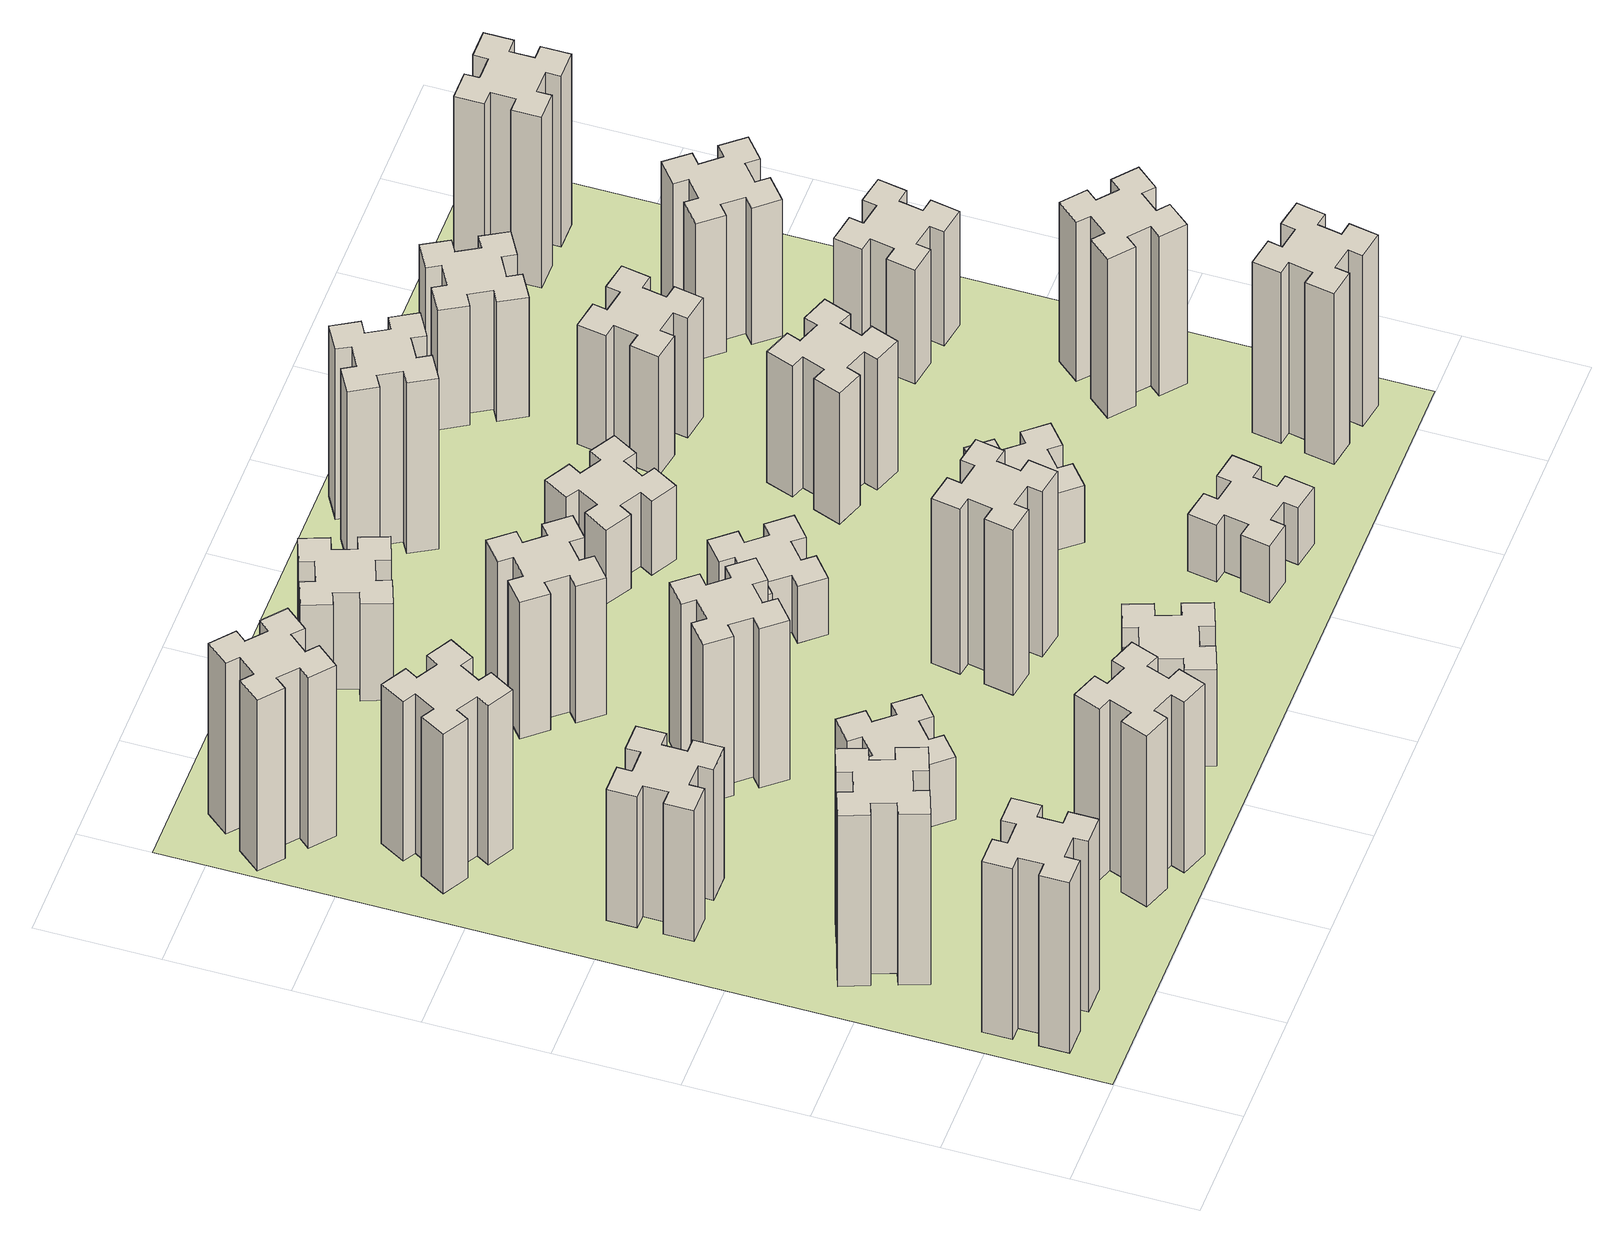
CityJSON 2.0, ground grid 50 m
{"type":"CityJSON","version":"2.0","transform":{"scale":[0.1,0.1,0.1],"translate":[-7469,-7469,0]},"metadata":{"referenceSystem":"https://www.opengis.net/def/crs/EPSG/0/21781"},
"CityObjects":{
"building1":{"type":"Building","attributes":{"class":"1000","function":"1000","usage":"1000","yearOfConstruction":2016,"roofType":"1000","measuredHeight":90,"storeysAboveGround":30,"storeysBelowGround":0},"geometry":[{"type":"Solid","lod":"1","boundaries":[[[[0,1,2,3,4,5,6,7,8,9,10,11,12,13,14,15,16,17,18,19]],[[17,16,20,21]],[[16,15,22,20]],[[15,14,23,22]],[[14,13,24,23]],[[13,12,25,24]],[[12,11,26,25]],[[11,10,27,26]],[[10,9,28,27]],[[9,8,29,28]],[[8,7,30,29]],[[7,6,31,30]],[[6,5,32,31]],[[5,4,33,32]],[[4,3,34,33]],[[3,2,35,34]],[[2,1,36,35]],[[1,0,37,36]],[[0,19,38,37]],[[19,18,39,38]],[[18,17,21,39]],[[24,25,26,27,28,29,30,31,32,33,34,35,36,37,38,39,21,20,22,23]]]]}]},
"building2":{"type":"Building","attributes":{"class":"1000","function":"1000","usage":"1000","yearOfConstruction":2016,"roofType":"1000","measuredHeight":90,"storeysAboveGround":30,"storeysBelowGround":0},"geometry":[{"type":"Solid","lod":"1","boundaries":[[[[40,41,42,43,44,45,46,47,48,49,50,51,52,53,54,55,56,57,58,59]],[[57,56,60,61]],[[56,55,62,60]],[[55,54,63,62]],[[54,53,64,63]],[[53,52,65,64]],[[52,51,66,65]],[[51,50,67,66]],[[50,49,68,67]],[[49,48,69,68]],[[48,47,70,69]],[[47,46,71,70]],[[46,45,72,71]],[[45,44,73,72]],[[44,43,74,73]],[[43,42,75,74]],[[42,41,76,75]],[[41,40,77,76]],[[40,59,78,77]],[[59,58,79,78]],[[58,57,61,79]],[[64,65,66,67,68,69,70,71,72,73,74,75,76,77,78,79,61,60,62,63]]]]}]},
"building3":{"type":"Building","attributes":{"class":"1000","function":"1000","usage":"1000","yearOfConstruction":2016,"roofType":"1000","measuredHeight":69,"storeysAboveGround":30,"storeysBelowGround":0},"geometry":[{"type":"Solid","lod":"1","boundaries":[[[[80,81,82,83,84,85,86,87,88,89,90,91,92,93,94,95,96,97,98,99]],[[97,96,100,101]],[[96,95,102,100]],[[95,94,103,102]],[[94,93,104,103]],[[93,92,105,104]],[[92,91,106,105]],[[91,90,107,106]],[[90,89,108,107]],[[89,88,109,108]],[[88,87,110,109]],[[87,86,111,110]],[[86,85,112,111]],[[85,84,113,112]],[[84,83,114,113]],[[83,82,115,114]],[[82,81,116,115]],[[81,80,117,116]],[[80,99,118,117]],[[99,98,119,118]],[[98,97,101,119]],[[104,105,106,107,108,109,110,111,112,113,114,115,116,117,118,119,101,100,102,103]]]]}]},
"building4":{"type":"Building","attributes":{"class":"1000","function":"1000","usage":"1000","yearOfConstruction":2016,"roofType":"1000","measuredHeight":84,"storeysAboveGround":30,"storeysBelowGround":0},"geometry":[{"type":"Solid","lod":"1","boundaries":[[[[120,121,122,123,124,125,126,127,128,129,130,131,132,133,134,135,136,137,138,139]],[[137,136,140,141]],[[136,135,142,140]],[[135,134,143,142]],[[134,133,144,143]],[[133,132,145,144]],[[132,131,146,145]],[[131,130,147,146]],[[130,129,148,147]],[[129,128,149,148]],[[128,127,150,149]],[[127,126,151,150]],[[126,125,152,151]],[[125,124,153,152]],[[124,123,154,153]],[[123,122,155,154]],[[122,121,156,155]],[[121,120,157,156]],[[120,139,158,157]],[[139,138,159,158]],[[138,137,141,159]],[[144,145,146,147,148,149,150,151,152,153,154,155,156,157,158,159,141,140,142,143]]]]}]},
"building5":{"type":"Building","attributes":{"class":"1000","function":"1000","usage":"1000","yearOfConstruction":2016,"roofType":"1000","measuredHeight":90,"storeysAboveGround":30,"storeysBelowGround":0},"geometry":[{"type":"Solid","lod":"1","boundaries":[[[[160,161,162,163,164,165,166,167,168,169,170,171,172,173,174,175,176,177,178,179]],[[177,176,180,181]],[[176,175,182,180]],[[175,174,183,182]],[[174,173,184,183]],[[173,172,185,184]],[[172,171,186,185]],[[171,170,187,186]],[[170,169,188,187]],[[169,168,189,188]],[[168,167,190,189]],[[167,166,191,190]],[[166,165,192,191]],[[165,164,193,192]],[[164,163,194,193]],[[163,162,195,194]],[[162,161,196,195]],[[161,160,197,196]],[[160,179,198,197]],[[179,178,199,198]],[[178,177,181,199]],[[184,185,186,187,188,189,190,191,192,193,194,195,196,197,198,199,181,180,182,183]]]]}]},
"building6":{"type":"Building","attributes":{"class":"1000","function":"1000","usage":"1000","yearOfConstruction":2016,"roofType":"1000","measuredHeight":90,"storeysAboveGround":30,"storeysBelowGround":0},"geometry":[{"type":"Solid","lod":"1","boundaries":[[[[200,201,202,203,204,205,206,207,208,209,210,211,212,213,214,215,216,217,218,219]],[[217,216,220,221]],[[216,215,222,220]],[[215,214,223,222]],[[214,213,224,223]],[[213,212,225,224]],[[212,211,226,225]],[[211,210,227,226]],[[210,209,228,227]],[[209,208,229,228]],[[208,207,230,229]],[[207,206,231,230]],[[206,205,232,231]],[[205,204,233,232]],[[204,203,234,233]],[[203,202,235,234]],[[202,201,236,235]],[[201,200,237,236]],[[200,219,238,237]],[[219,218,239,238]],[[218,217,221,239]],[[224,225,226,227,228,229,230,231,232,233,234,235,236,237,238,239,221,220,222,223]]]]}]},
"building7":{"type":"Building","attributes":{"class":"1000","function":"1000","usage":"1000","yearOfConstruction":2016,"roofType":"1000","measuredHeight":33,"storeysAboveGround":30,"storeysBelowGround":0},"geometry":[{"type":"Solid","lod":"1","boundaries":[[[[240,241,242,243,244,245,246,247,248,249,250,251,252,253,254,255,256,257,258,259]],[[257,256,260,261]],[[256,255,262,260]],[[255,254,263,262]],[[254,253,264,263]],[[253,252,265,264]],[[252,251,266,265]],[[251,250,267,266]],[[250,249,268,267]],[[249,248,269,268]],[[248,247,270,269]],[[247,246,271,270]],[[246,245,272,271]],[[245,244,273,272]],[[244,243,274,273]],[[243,242,275,274]],[[242,241,276,275]],[[241,240,277,276]],[[240,259,278,277]],[[259,258,279,278]],[[258,257,261,279]],[[264,265,266,267,268,269,270,271,272,273,274,275,276,277,278,279,261,260,262,263]]]]}]},
"building8":{"type":"Building","attributes":{"class":"1000","function":"1000","usage":"1000","yearOfConstruction":2016,"roofType":"1000","measuredHeight":84,"storeysAboveGround":30,"storeysBelowGround":0},"geometry":[{"type":"Solid","lod":"1","boundaries":[[[[280,281,282,283,284,285,286,287,288,289,290,291,292,293,294,295,296,297,298,299]],[[297,296,300,301]],[[296,295,302,300]],[[295,294,303,302]],[[294,293,304,303]],[[293,292,305,304]],[[292,291,306,305]],[[291,290,307,306]],[[290,289,308,307]],[[289,288,309,308]],[[288,287,310,309]],[[287,286,311,310]],[[286,285,312,311]],[[285,284,313,312]],[[284,283,314,313]],[[283,282,315,314]],[[282,281,316,315]],[[281,280,317,316]],[[280,299,318,317]],[[299,298,319,318]],[[298,297,301,319]],[[304,305,306,307,308,309,310,311,312,313,314,315,316,317,318,319,301,300,302,303]]]]}]},
"building9":{"type":"Building","attributes":{"class":"1000","function":"1000","usage":"1000","yearOfConstruction":2016,"roofType":"1000","measuredHeight":51,"storeysAboveGround":30,"storeysBelowGround":0},"geometry":[{"type":"Solid","lod":"1","boundaries":[[[[320,321,322,323,324,325,326,327,328,329,330,331,332,333,334,335,336,337,338,339]],[[337,336,340,341]],[[336,335,342,340]],[[335,334,343,342]],[[334,333,344,343]],[[333,332,345,344]],[[332,331,346,345]],[[331,330,347,346]],[[330,329,348,347]],[[329,328,349,348]],[[328,327,350,349]],[[327,326,351,350]],[[326,325,352,351]],[[325,324,353,352]],[[324,323,354,353]],[[323,322,355,354]],[[322,321,356,355]],[[321,320,357,356]],[[320,339,358,357]],[[339,338,359,358]],[[338,337,341,359]],[[344,345,346,347,348,349,350,351,352,353,354,355,356,357,358,359,341,340,342,343]]]]}]},
"building10":{"type":"Building","attributes":{"class":"1000","function":"1000","usage":"1000","yearOfConstruction":2016,"roofType":"1000","measuredHeight":72,"storeysAboveGround":30,"storeysBelowGround":0},"geometry":[{"type":"Solid","lod":"1","boundaries":[[[[360,361,362,363,364,365,366,367,368,369,370,371,372,373,374,375,376,377,378,379]],[[377,376,380,381]],[[376,375,382,380]],[[375,374,383,382]],[[374,373,384,383]],[[373,372,385,384]],[[372,371,386,385]],[[371,370,387,386]],[[370,369,388,387]],[[369,368,389,388]],[[368,367,390,389]],[[367,366,391,390]],[[366,365,392,391]],[[365,364,393,392]],[[364,363,394,393]],[[363,362,395,394]],[[362,361,396,395]],[[361,360,397,396]],[[360,379,398,397]],[[379,378,399,398]],[[378,377,381,399]],[[384,385,386,387,388,389,390,391,392,393,394,395,396,397,398,399,381,380,382,383]]]]}]},
"building11":{"type":"Building","attributes":{"class":"1000","function":"1000","usage":"1000","yearOfConstruction":2016,"roofType":"1000","measuredHeight":51,"storeysAboveGround":30,"storeysBelowGround":0},"geometry":[{"type":"Solid","lod":"1","boundaries":[[[[400,401,402,403,404,405,406,407,408,409,410,411,412,413,414,415,416,417,418,419]],[[417,416,420,421]],[[416,415,422,420]],[[415,414,423,422]],[[414,413,424,423]],[[413,412,425,424]],[[412,411,426,425]],[[411,410,427,426]],[[410,409,428,427]],[[409,408,429,428]],[[408,407,430,429]],[[407,406,431,430]],[[406,405,432,431]],[[405,404,433,432]],[[404,403,434,433]],[[403,402,435,434]],[[402,401,436,435]],[[401,400,437,436]],[[400,419,438,437]],[[419,418,439,438]],[[418,417,421,439]],[[424,425,426,427,428,429,430,431,432,433,434,435,436,437,438,439,421,420,422,423]]]]}]},
"building12":{"type":"Building","attributes":{"class":"1000","function":"1000","usage":"1000","yearOfConstruction":2016,"roofType":"1000","measuredHeight":87,"storeysAboveGround":30,"storeysBelowGround":0},"geometry":[{"type":"Solid","lod":"1","boundaries":[[[[440,441,442,443,444,445,446,447,448,449,450,451,452,453,454,455,456,457,458,459]],[[457,456,460,461]],[[456,455,462,460]],[[455,454,463,462]],[[454,453,464,463]],[[453,452,465,464]],[[452,451,466,465]],[[451,450,467,466]],[[450,449,468,467]],[[449,448,469,468]],[[448,447,470,469]],[[447,446,471,470]],[[446,445,472,471]],[[445,444,473,472]],[[444,443,474,473]],[[443,442,475,474]],[[442,441,476,475]],[[441,440,477,476]],[[440,459,478,477]],[[459,458,479,478]],[[458,457,461,479]],[[464,465,466,467,468,469,470,471,472,473,474,475,476,477,478,479,461,460,462,463]]]]}]},
"building13":{"type":"Building","attributes":{"class":"1000","function":"1000","usage":"1000","yearOfConstruction":2016,"roofType":"1000","measuredHeight":30,"storeysAboveGround":30,"storeysBelowGround":0},"geometry":[{"type":"Solid","lod":"1","boundaries":[[[[480,481,482,483,484,485,486,487,488,489,490,491,492,493,494,495,496,497,498,499]],[[497,496,500,501]],[[496,495,502,500]],[[495,494,503,502]],[[494,493,504,503]],[[493,492,505,504]],[[492,491,506,505]],[[491,490,507,506]],[[490,489,508,507]],[[489,488,509,508]],[[488,487,510,509]],[[487,486,511,510]],[[486,485,512,511]],[[485,484,513,512]],[[484,483,514,513]],[[483,482,515,514]],[[482,481,516,515]],[[481,480,517,516]],[[480,499,518,517]],[[499,498,519,518]],[[498,497,501,519]],[[504,505,506,507,508,509,510,511,512,513,514,515,516,517,518,519,501,500,502,503]]]]}]},
"building14":{"type":"Building","attributes":{"class":"1000","function":"1000","usage":"1000","yearOfConstruction":2016,"roofType":"1000","measuredHeight":39,"storeysAboveGround":30,"storeysBelowGround":0},"geometry":[{"type":"Solid","lod":"1","boundaries":[[[[520,521,522,523,524,525,526,527,528,529,530,531,532,533,534,535,536,537,538,539]],[[537,536,540,541]],[[536,535,542,540]],[[535,534,543,542]],[[534,533,544,543]],[[533,532,545,544]],[[532,531,546,545]],[[531,530,547,546]],[[530,529,548,547]],[[529,528,549,548]],[[528,527,550,549]],[[527,526,551,550]],[[526,525,552,551]],[[525,524,553,552]],[[524,523,554,553]],[[523,522,555,554]],[[522,521,556,555]],[[521,520,557,556]],[[520,539,558,557]],[[539,538,559,558]],[[538,537,541,559]],[[544,545,546,547,548,549,550,551,552,553,554,555,556,557,558,559,541,540,542,543]]]]}]},
"building15":{"type":"Building","attributes":{"class":"1000","function":"1000","usage":"1000","yearOfConstruction":2016,"roofType":"1000","measuredHeight":30,"storeysAboveGround":30,"storeysBelowGround":0},"geometry":[{"type":"Solid","lod":"1","boundaries":[[[[560,561,562,563,564,565,566,567,568,569,570,571,572,573,574,575,576,577,578,579]],[[577,576,580,581]],[[576,575,582,580]],[[575,574,583,582]],[[574,573,584,583]],[[573,572,585,584]],[[572,571,586,585]],[[571,570,587,586]],[[570,569,588,587]],[[569,568,589,588]],[[568,567,590,589]],[[567,566,591,590]],[[566,565,592,591]],[[565,564,593,592]],[[564,563,594,593]],[[563,562,595,594]],[[562,561,596,595]],[[561,560,597,596]],[[560,579,598,597]],[[579,578,599,598]],[[578,577,581,599]],[[584,585,586,587,588,589,590,591,592,593,594,595,596,597,598,599,581,580,582,583]]]]}]},
"building16":{"type":"Building","attributes":{"class":"1000","function":"1000","usage":"1000","yearOfConstruction":2016,"roofType":"1000","measuredHeight":90,"storeysAboveGround":30,"storeysBelowGround":0},"geometry":[{"type":"Solid","lod":"1","boundaries":[[[[600,601,602,603,604,605,606,607,608,609,610,611,612,613,614,615,616,617,618,619]],[[617,616,620,621]],[[616,615,622,620]],[[615,614,623,622]],[[614,613,624,623]],[[613,612,625,624]],[[612,611,626,625]],[[611,610,627,626]],[[610,609,628,627]],[[609,608,629,628]],[[608,607,630,629]],[[607,606,631,630]],[[606,605,632,631]],[[605,604,633,632]],[[604,603,634,633]],[[603,602,635,634]],[[602,601,636,635]],[[601,600,637,636]],[[600,619,638,637]],[[619,618,639,638]],[[618,617,621,639]],[[624,625,626,627,628,629,630,631,632,633,634,635,636,637,638,639,621,620,622,623]]]]}]},
"building17":{"type":"Building","attributes":{"class":"1000","function":"1000","usage":"1000","yearOfConstruction":2016,"roofType":"1000","measuredHeight":30,"storeysAboveGround":30,"storeysBelowGround":0},"geometry":[{"type":"Solid","lod":"1","boundaries":[[[[640,641,642,643,644,645,646,647,648,649,650,651,652,653,654,655,656,657,658,659]],[[657,656,660,661]],[[656,655,662,660]],[[655,654,663,662]],[[654,653,664,663]],[[653,652,665,664]],[[652,651,666,665]],[[651,650,667,666]],[[650,649,668,667]],[[649,648,669,668]],[[648,647,670,669]],[[647,646,671,670]],[[646,645,672,671]],[[645,644,673,672]],[[644,643,674,673]],[[643,642,675,674]],[[642,641,676,675]],[[641,640,677,676]],[[640,659,678,677]],[[659,658,679,678]],[[658,657,661,679]],[[664,665,666,667,668,669,670,671,672,673,674,675,676,677,678,679,661,660,662,663]]]]}]},
"building18":{"type":"Building","attributes":{"class":"1000","function":"1000","usage":"1000","yearOfConstruction":2016,"roofType":"1000","measuredHeight":69,"storeysAboveGround":30,"storeysBelowGround":0},"geometry":[{"type":"Solid","lod":"1","boundaries":[[[[680,681,682,683,684,685,686,687,688,689,690,691,692,693,694,695,696,697,698,699]],[[697,696,700,701]],[[696,695,702,700]],[[695,694,703,702]],[[694,693,704,703]],[[693,692,705,704]],[[692,691,706,705]],[[691,690,707,706]],[[690,689,708,707]],[[689,688,709,708]],[[688,687,710,709]],[[687,686,711,710]],[[686,685,712,711]],[[685,684,713,712]],[[684,683,714,713]],[[683,682,715,714]],[[682,681,716,715]],[[681,680,717,716]],[[680,699,718,717]],[[699,698,719,718]],[[698,697,701,719]],[[704,705,706,707,708,709,710,711,712,713,714,715,716,717,718,719,701,700,702,703]]]]}]},
"building19":{"type":"Building","attributes":{"class":"1000","function":"1000","usage":"1000","yearOfConstruction":2016,"roofType":"1000","measuredHeight":63,"storeysAboveGround":30,"storeysBelowGround":0},"geometry":[{"type":"Solid","lod":"1","boundaries":[[[[720,721,722,723,724,725,726,727,728,729,730,731,732,733,734,735,736,737,738,739]],[[737,736,740,741]],[[736,735,742,740]],[[735,734,743,742]],[[734,733,744,743]],[[733,732,745,744]],[[732,731,746,745]],[[731,730,747,746]],[[730,729,748,747]],[[729,728,749,748]],[[728,727,750,749]],[[727,726,751,750]],[[726,725,752,751]],[[725,724,753,752]],[[724,723,754,753]],[[723,722,755,754]],[[722,721,756,755]],[[721,720,757,756]],[[720,739,758,757]],[[739,738,759,758]],[[738,737,741,759]],[[744,745,746,747,748,749,750,751,752,753,754,755,756,757,758,759,741,740,742,743]]]]}]},
"building20":{"type":"Building","attributes":{"class":"1000","function":"1000","usage":"1000","yearOfConstruction":2016,"roofType":"1000","measuredHeight":90,"storeysAboveGround":30,"storeysBelowGround":0},"geometry":[{"type":"Solid","lod":"1","boundaries":[[[[760,761,762,763,764,765,766,767,768,769,770,771,772,773,774,775,776,777,778,779]],[[777,776,780,781]],[[776,775,782,780]],[[775,774,783,782]],[[774,773,784,783]],[[773,772,785,784]],[[772,771,786,785]],[[771,770,787,786]],[[770,769,788,787]],[[769,768,789,788]],[[768,767,790,789]],[[767,766,791,790]],[[766,765,792,791]],[[765,764,793,792]],[[764,763,794,793]],[[763,762,795,794]],[[762,761,796,795]],[[761,760,797,796]],[[760,779,798,797]],[[779,778,799,798]],[[778,777,781,799]],[[784,785,786,787,788,789,790,791,792,793,794,795,796,797,798,799,781,780,782,783]]]]}]},
"building21":{"type":"Building","attributes":{"class":"1000","function":"1000","usage":"1000","yearOfConstruction":2016,"roofType":"1000","measuredHeight":63,"storeysAboveGround":30,"storeysBelowGround":0},"geometry":[{"type":"Solid","lod":"1","boundaries":[[[[800,801,802,803,804,805,806,807,808,809,810,811,812,813,814,815,816,817,818,819]],[[817,816,820,821]],[[816,815,822,820]],[[815,814,823,822]],[[814,813,824,823]],[[813,812,825,824]],[[812,811,826,825]],[[811,810,827,826]],[[810,809,828,827]],[[809,808,829,828]],[[808,807,830,829]],[[807,806,831,830]],[[806,805,832,831]],[[805,804,833,832]],[[804,803,834,833]],[[803,802,835,834]],[[802,801,836,835]],[[801,800,837,836]],[[800,819,838,837]],[[819,818,839,838]],[[818,817,821,839]],[[824,825,826,827,828,829,830,831,832,833,834,835,836,837,838,839,821,820,822,823]]]]}]},
"building22":{"type":"Building","attributes":{"class":"1000","function":"1000","usage":"1000","yearOfConstruction":2016,"roofType":"1000","measuredHeight":84,"storeysAboveGround":30,"storeysBelowGround":0},"geometry":[{"type":"Solid","lod":"1","boundaries":[[[[840,841,842,843,844,845,846,847,848,849,850,851,852,853,854,855,856,857,858,859]],[[857,856,860,861]],[[856,855,862,860]],[[855,854,863,862]],[[854,853,864,863]],[[853,852,865,864]],[[852,851,866,865]],[[851,850,867,866]],[[850,849,868,867]],[[849,848,869,868]],[[848,847,870,869]],[[847,846,871,870]],[[846,845,872,871]],[[845,844,873,872]],[[844,843,874,873]],[[843,842,875,874]],[[842,841,876,875]],[[841,840,877,876]],[[840,859,878,877]],[[859,858,879,878]],[[858,857,861,879]],[[864,865,866,867,868,869,870,871,872,873,874,875,876,877,878,879,861,860,862,863]]]]}]},
"building23":{"type":"Building","attributes":{"class":"1000","function":"1000","usage":"1000","yearOfConstruction":2016,"roofType":"1000","measuredHeight":60,"storeysAboveGround":30,"storeysBelowGround":0},"geometry":[{"type":"Solid","lod":"1","boundaries":[[[[880,881,882,883,884,885,886,887,888,889,890,891,892,893,894,895,896,897,898,899]],[[897,896,900,901]],[[896,895,902,900]],[[895,894,903,902]],[[894,893,904,903]],[[893,892,905,904]],[[892,891,906,905]],[[891,890,907,906]],[[890,889,908,907]],[[889,888,909,908]],[[888,887,910,909]],[[887,886,911,910]],[[886,885,912,911]],[[885,884,913,912]],[[884,883,914,913]],[[883,882,915,914]],[[882,881,916,915]],[[881,880,917,916]],[[880,899,918,917]],[[899,898,919,918]],[[898,897,901,919]],[[904,905,906,907,908,909,910,911,912,913,914,915,916,917,918,919,901,900,902,903]]]]}]},
"building24":{"type":"Building","attributes":{"class":"1000","function":"1000","usage":"1000","yearOfConstruction":2016,"roofType":"1000","measuredHeight":72,"storeysAboveGround":30,"storeysBelowGround":0},"geometry":[{"type":"Solid","lod":"1","boundaries":[[[[920,921,922,923,924,925,926,927,928,929,930,931,932,933,934,935,936,937,938,939]],[[937,936,940,941]],[[936,935,942,940]],[[935,934,943,942]],[[934,933,944,943]],[[933,932,945,944]],[[932,931,946,945]],[[931,930,947,946]],[[930,929,948,947]],[[929,928,949,948]],[[928,927,950,949]],[[927,926,951,950]],[[926,925,952,951]],[[925,924,953,952]],[[924,923,954,953]],[[923,922,955,954]],[[922,921,956,955]],[[921,920,957,956]],[[920,939,958,957]],[[939,938,959,958]],[[938,937,941,959]],[[944,945,946,947,948,949,950,951,952,953,954,955,956,957,958,959,941,940,942,943]]]]}]},
"building25":{"type":"Building","attributes":{"class":"1000","function":"1000","usage":"1000","yearOfConstruction":2016,"roofType":"1000","measuredHeight":90,"storeysAboveGround":30,"storeysBelowGround":0},"geometry":[{"type":"Solid","lod":"1","boundaries":[[[[960,961,962,963,964,965,966,967,968,969,970,971,972,973,974,975,976,977,978,979]],[[977,976,980,981]],[[976,975,982,980]],[[975,974,983,982]],[[974,973,984,983]],[[973,972,985,984]],[[972,971,986,985]],[[971,970,987,986]],[[970,969,988,987]],[[969,968,989,988]],[[968,967,990,989]],[[967,966,991,990]],[[966,965,992,991]],[[965,964,993,992]],[[964,963,994,993]],[[963,962,995,994]],[[962,961,996,995]],[[961,960,997,996]],[[960,979,998,997]],[[979,978,999,998]],[[978,977,981,999]],[[984,985,986,987,988,989,990,991,992,993,994,995,996,997,998,999,981,980,982,983]]]]}]},
"landuse1":{"type":"LandUse","attributes":{"name":"plot1","function":"1010"},"geometry":[{"type":"MultiSurface","lod":"1","boundaries":[[[1000,1001,1002,1003]]]}]}
},
"vertices":[
[165,425,0],[165,325,0],[105,325,0],[105,205,0],[225,205,0],[225,265,0],[325,265,0],[325,205,0],[445,205,0],[445,325,0],[385,325,0],[385,425,0],[445,425,0],[445,545,0],[325,545,0],[325,485,0],[225,485,0],[225,545,0],[105,545,0],[105,425,0],[225,485,900],[225,545,900],[325,485,900],[325,545,900],[445,545,900],[445,425,900],[385,425,900],[385,325,900],[445,325,900],[445,205,900],[325,205,900],[325,265,900],[225,265,900],[225,205,900],[105,205,900],[105,325,900],[165,325,900],[165,425,900],[105,425,900],[105,545,900],
[255,1025,0],[289,931,0],[233,910,0],[274,797,0],[387,839,0],[366,895,0],[460,929,0],[480,873,0],[593,914,0],[552,1027,0],[496,1006,0],[462,1100,0],[518,1120,0],[477,1233,0],[364,1192,0],[385,1136,0],[291,1102,0],[270,1158,0],[157,1117,0],[199,1004,0],[291,1102,900],[270,1158,900],[385,1136,900],[364,1192,900],[477,1233,900],[518,1120,900],[462,1100,900],[496,1006,900],[552,1027,900],[593,914,900],[480,873,900],[460,929,900],[366,895,900],[387,839,900],[274,797,900],[233,910,900],[289,931,900],[255,1025,900],[199,1004,900],[157,1117,900],
[265,1905,0],[265,1805,0],[205,1805,0],[205,1685,0],[325,1685,0],[325,1745,0],[425,1745,0],[425,1685,0],[545,1685,0],[545,1805,0],[485,1805,0],[485,1905,0],[545,1905,0],[545,2025,0],[425,2025,0],[425,1965,0],[325,1965,0],[325,2025,0],[205,2025,0],[205,1905,0],[325,1965,690],[325,2025,690],[425,1965,690],[425,2025,690],[545,2025,690],[545,1905,690],[485,1905,690],[485,1805,690],[545,1805,690],[545,1685,690],[425,1685,690],[425,1745,690],[325,1745,690],[325,1685,690],[205,1685,690],[205,1805,690],[265,1805,690],[265,1905,690],[205,1905,690],[205,2025,690],
[446,2597,0],[496,2684,0],[548,2654,0],[608,2758,0],[504,2818,0],[474,2766,0],[387,2816,0],[417,2868,0],[313,2928,0],[253,2824,0],[305,2794,0],[255,2707,0],[203,2737,0],[143,2633,0],[247,2573,0],[277,2625,0],[364,2575,0],[334,2523,0],[438,2463,0],[498,2567,0],[364,2575,840],[334,2523,840],[277,2625,840],[247,2573,840],[143,2633,840],[203,2737,840],[255,2707,840],[305,2794,840],[253,2824,840],[313,2928,840],[417,2868,840],[387,2816,840],[474,2766,840],[504,2818,840],[608,2758,840],[548,2654,840],[496,2684,840],[446,2597,840],[498,2567,840],[438,2463,840],
[1029,360,0],[995,266,0],[939,287,0],[897,174,0],[1010,133,0],[1031,189,0],[1125,155,0],[1104,99,0],[1217,57,0],[1258,170,0],[1202,191,0],[1236,285,0],[1292,264,0],[1333,377,0],[1220,418,0],[1200,362,0],[1106,396,0],[1127,452,0],[1014,493,0],[973,380,0],[1106,396,900],[1127,452,900],[1200,362,900],[1220,418,900],[1333,377,900],[1292,264,900],[1236,285,900],[1202,191,900],[1258,170,900],[1217,57,900],[1104,99,900],[1125,155,900],[1031,189,900],[1010,133,900],[897,174,900],[939,287,900],[995,266,900],[1029,360,900],[973,380,900],[1014,493,900],
[384,3387,0],[308,3452,0],[346,3498,0],[254,3575,0],[177,3483,0],[223,3444,0],[159,3368,0],[113,3406,0],[36,3314,0],[128,3237,0],[166,3283,0],[243,3219,0],[204,3173,0],[296,3096,0],[373,3188,0],[327,3226,0],[392,3303,0],[438,3264,0],[515,3356,0],[423,3433,0],[392,3303,900],[438,3264,900],[327,3226,900],[373,3188,900],[296,3096,900],[204,3173,900],[243,3219,900],[166,3283,900],[128,3237,900],[36,3314,900],[113,3406,900],[159,3368,900],[223,3444,900],[177,3483,900],[254,3575,900],[346,3498,900],[308,3452,900],[384,3387,900],[423,3433,900],[515,3356,900],
[1083,1332,0],[1006,1267,0],[968,1313,0],[876,1236,0],[953,1144,0],[999,1183,0],[1063,1106,0],[1017,1068,0],[1094,976,0],[1186,1053,0],[1148,1099,0],[1224,1163,0],[1263,1117,0],[1355,1194,0],[1278,1286,0],[1232,1248,0],[1167,1324,0],[1213,1363,0],[1136,1455,0],[1044,1378,0],[1167,1324,330],[1213,1363,330],[1232,1248,330],[1278,1286,330],[1355,1194,330],[1263,1117,330],[1224,1163,330],[1148,1099,330],[1186,1053,330],[1094,976,330],[1017,1068,330],[1063,1106,330],[999,1183,330],[953,1144,330],[876,1236,330],[968,1313,330],[1006,1267,330],[1083,1332,330],[1044,1378,330],[1136,1455,330],
[1083,1972,0],[1006,1907,0],[968,1953,0],[876,1876,0],[953,1784,0],[999,1823,0],[1063,1746,0],[1017,1708,0],[1094,1616,0],[1186,1693,0],[1148,1739,0],[1224,1803,0],[1263,1757,0],[1355,1834,0],[1278,1926,0],[1232,1888,0],[1167,1964,0],[1213,2003,0],[1136,2095,0],[1044,2018,0],[1167,1964,840],[1213,2003,840],[1232,1888,840],[1278,1926,840],[1355,1834,840],[1263,1757,840],[1224,1803,840],[1148,1739,840],[1186,1693,840],[1094,1616,840],[1017,1708,840],[1063,1746,840],[999,1823,840],[953,1784,840],[876,1876,840],[968,1953,840],[1006,1907,840],[1083,1972,840],[1044,2018,840],[1136,2095,840],
[1765,496,0],[1671,462,0],[1650,518,0],[1537,477,0],[1579,364,0],[1635,385,0],[1669,291,0],[1613,270,0],[1654,157,0],[1767,199,0],[1746,255,0],[1840,289,0],[1860,233,0],[1973,274,0],[1932,387,0],[1876,366,0],[1842,460,0],[1898,480,0],[1857,593,0],[1744,552,0],[1842,460,510],[1898,480,510],[1876,366,510],[1932,387,510],[1973,274,510],[1860,233,510],[1840,289,510],[1746,255,510],[1767,199,510],[1654,157,510],[1613,270,510],[1669,291,510],[1635,385,510],[1579,364,510],[1537,477,510],[1650,518,510],[1671,462,510],[1765,496,510],[1744,552,510],[1857,593,510],
[1099,2563,0],[1163,2486,0],[1117,2448,0],[1194,2356,0],[1286,2433,0],[1248,2479,0],[1324,2543,0],[1363,2497,0],[1455,2574,0],[1378,2666,0],[1332,2628,0],[1267,2704,0],[1313,2743,0],[1236,2835,0],[1144,2758,0],[1183,2712,0],[1106,2647,0],[1068,2693,0],[976,2616,0],[1053,2524,0],[1106,2647,720],[1068,2693,720],[1183,2712,720],[1144,2758,720],[1236,2835,720],[1313,2743,720],[1267,2704,720],[1332,2628,720],[1378,2666,720],[1455,2574,720],[1363,2497,720],[1324,2543,720],[1248,2479,720],[1286,2433,720],[1194,2356,720],[1117,2448,720],[1163,2486,720],[1099,2563,720],[1053,2524,720],[976,2616,720],
[1125,3456,0],[1031,3422,0],[1010,3478,0],[897,3437,0],[939,3324,0],[995,3345,0],[1029,3251,0],[973,3230,0],[1014,3117,0],[1127,3159,0],[1106,3215,0],[1200,3249,0],[1220,3193,0],[1333,3234,0],[1292,3347,0],[1236,3326,0],[1202,3420,0],[1258,3440,0],[1217,3553,0],[1104,3512,0],[1202,3420,510],[1258,3440,510],[1236,3326,510],[1292,3347,510],[1333,3234,510],[1220,3193,510],[1200,3249,510],[1106,3215,510],[1127,3159,510],[1014,3117,510],[973,3230,510],[1029,3251,510],[995,3345,510],[939,3324,510],[897,3437,510],[1010,3478,510],[1031,3422,510],[1125,3456,510],[1104,3512,510],[1217,3553,510],
[2055,1047,0],[2072,1145,0],[2131,1135,0],[2152,1253,0],[2034,1274,0],[2024,1215,0],[1925,1232,0],[1936,1291,0],[1817,1312,0],[1797,1194,0],[1856,1184,0],[1838,1085,0],[1779,1096,0],[1758,977,0],[1877,957,0],[1887,1016,0],[1985,998,0],[1975,939,0],[2093,918,0],[2114,1037,0],[1985,998,870],[1975,939,870],[1887,1016,870],[1877,957,870],[1758,977,870],[1779,1096,870],[1838,1085,870],[1856,1184,870],[1797,1194,870],[1817,1312,870],[1936,1291,870],[1925,1232,870],[2024,1215,870],[2034,1274,870],[2152,1253,870],[2131,1135,870],[2072,1145,870],[2055,1047,870],[2114,1037,870],[2093,918,870],
[1972,1988,0],[1907,2064,0],[1953,2103,0],[1876,2195,0],[1784,2118,0],[1823,2072,0],[1746,2007,0],[1708,2053,0],[1616,1976,0],[1693,1884,0],[1739,1923,0],[1803,1846,0],[1757,1808,0],[1834,1716,0],[1926,1793,0],[1888,1839,0],[1964,1903,0],[2003,1857,0],[2095,1934,0],[2018,2026,0],[1964,1903,300],[2003,1857,300],[1888,1839,300],[1926,1793,300],[1834,1716,300],[1757,1808,300],[1803,1846,300],[1739,1923,300],[1693,1884,300],[1616,1976,300],[1708,2053,300],[1746,2007,300],[1823,2072,300],[1784,2118,300],[1876,2195,300],[1953,2103,300],[1907,2064,300],[1972,1988,300],[2018,2026,300],[2095,1934,300],
[2026,2497,0],[2076,2584,0],[2128,2554,0],[2188,2658,0],[2084,2718,0],[2054,2666,0],[1967,2716,0],[1997,2768,0],[1893,2828,0],[1833,2724,0],[1885,2694,0],[1835,2607,0],[1783,2637,0],[1723,2533,0],[1827,2473,0],[1857,2525,0],[1944,2475,0],[1914,2423,0],[2018,2363,0],[2078,2467,0],[1944,2475,390],[1914,2423,390],[1857,2525,390],[1827,2473,390],[1723,2533,390],[1783,2637,390],[1835,2607,390],[1885,2694,390],[1833,2724,390],[1893,2828,390],[1997,2768,390],[1967,2716,390],[2054,2666,390],[2084,2718,390],[2188,2658,390],[2128,2554,390],[2076,2584,390],[2026,2497,390],[2078,2467,390],[2018,2363,390],
[2596,444,0],[2578,345,0],[2519,356,0],[2498,237,0],[2617,217,0],[2627,276,0],[2725,258,0],[2715,199,0],[2833,178,0],[2854,297,0],[2795,307,0],[2812,405,0],[2871,395,0],[2892,513,0],[2774,534,0],[2764,475,0],[2665,492,0],[2676,551,0],[2557,572,0],[2537,454,0],[2665,492,300],[2676,551,300],[2764,475,300],[2774,534,300],[2892,513,300],[2871,395,300],[2812,405,300],[2795,307,300],[2854,297,300],[2833,178,300],[2715,199,300],[2725,258,300],[2627,276,300],[2617,217,300],[2498,237,300],[2519,356,300],[2578,345,300],[2596,444,300],[2537,454,300],[2557,572,300],
[1844,3556,0],[1757,3506,0],[1727,3558,0],[1623,3498,0],[1683,3394,0],[1735,3424,0],[1785,3337,0],[1733,3307,0],[1793,3203,0],[1897,3263,0],[1867,3315,0],[1954,3365,0],[1984,3313,0],[2088,3373,0],[2028,3477,0],[1976,3447,0],[1926,3534,0],[1978,3564,0],[1918,3668,0],[1814,3608,0],[1926,3534,900],[1978,3564,900],[1976,3447,900],[2028,3477,900],[2088,3373,900],[1984,3313,900],[1954,3365,900],[1867,3315,900],[1897,3263,900],[1793,3203,900],[1733,3307,900],[1785,3337,900],[1735,3424,900],[1683,3394,900],[1623,3498,900],[1727,3558,900],[1757,3506,900],[1844,3556,900],[1814,3608,900],[1918,3668,900],
[2628,1099,0],[2704,1163,0],[2743,1117,0],[2835,1194,0],[2758,1286,0],[2712,1248,0],[2647,1324,0],[2693,1363,0],[2616,1455,0],[2524,1378,0],[2563,1332,0],[2486,1267,0],[2448,1313,0],[2356,1236,0],[2433,1144,0],[2479,1183,0],[2543,1106,0],[2497,1068,0],[2574,976,0],[2666,1053,0],[2543,1106,300],[2497,1068,300],[2479,1183,300],[2433,1144,300],[2356,1236,300],[2448,1313,300],[2486,1267,300],[2563,1332,300],[2524,1378,300],[2616,1455,300],[2693,1363,300],[2647,1324,300],[2712,1248,300],[2758,1286,300],[2835,1194,300],[2743,1117,300],[2704,1163,300],[2628,1099,300],[2666,1053,300],[2574,976,300],
[2682,1871,0],[2716,1965,0],[2772,1944,0],[2813,2057,0],[2700,2098,0],[2680,2042,0],[2586,2076,0],[2607,2132,0],[2494,2173,0],[2453,2060,0],[2509,2040,0],[2475,1946,0],[2419,1967,0],[2377,1854,0],[2490,1813,0],[2511,1869,0],[2605,1835,0],[2584,1779,0],[2697,1737,0],[2738,1850,0],[2605,1835,690],[2584,1779,690],[2511,1869,690],[2490,1813,690],[2377,1854,690],[2419,1967,690],[2475,1946,690],[2509,2040,690],[2453,2060,690],[2494,2173,690],[2607,2132,690],[2586,2076,690],[2680,2042,690],[2700,2098,690],[2813,2057,690],[2772,1944,690],[2716,1965,690],[2682,1871,690],[2738,1850,690],[2697,1737,690],
[2664,2795,0],[2565,2812,0],[2576,2871,0],[2457,2892,0],[2437,2774,0],[2496,2764,0],[2478,2665,0],[2419,2676,0],[2398,2557,0],[2517,2537,0],[2527,2596,0],[2625,2578,0],[2615,2519,0],[2733,2498,0],[2754,2617,0],[2695,2627,0],[2712,2725,0],[2771,2715,0],[2792,2833,0],[2674,2854,0],[2712,2725,630],[2771,2715,630],[2695,2627,630],[2754,2617,630],[2733,2498,630],[2615,2519,630],[2625,2578,630],[2527,2596,630],[2517,2537,630],[2398,2557,630],[2419,2676,630],[2478,2665,630],[2496,2764,630],[2437,2774,630],[2457,2892,630],[2576,2871,630],[2565,2812,630],[2664,2795,630],[2674,2854,630],[2792,2833,630],
[3504,475,0],[3405,492,0],[3416,551,0],[3297,572,0],[3277,454,0],[3336,444,0],[3318,345,0],[3259,356,0],[3238,237,0],[3357,217,0],[3367,276,0],[3465,258,0],[3455,199,0],[3573,178,0],[3594,297,0],[3535,307,0],[3552,405,0],[3611,395,0],[3632,513,0],[3514,534,0],[3552,405,900],[3611,395,900],[3535,307,900],[3594,297,900],[3573,178,900],[3455,199,900],[3465,258,900],[3367,276,900],[3357,217,900],[3238,237,900],[3259,356,900],[3318,345,900],[3336,444,900],[3277,454,900],[3297,572,900],[3416,551,900],[3405,492,900],[3504,475,900],[3514,534,900],[3632,513,900],
[2716,3347,0],[2666,3434,0],[2718,3464,0],[2658,3568,0],[2554,3508,0],[2584,3456,0],[2497,3406,0],[2467,3458,0],[2363,3398,0],[2423,3294,0],[2475,3324,0],[2525,3237,0],[2473,3207,0],[2533,3103,0],[2637,3163,0],[2607,3215,0],[2694,3265,0],[2724,3213,0],[2828,3273,0],[2768,3377,0],[2694,3265,630],[2724,3213,630],[2607,3215,630],[2637,3163,630],[2533,3103,630],[2473,3207,630],[2525,3237,630],[2475,3324,630],[2423,3294,630],[2363,3398,630],[2467,3458,630],[2497,3406,630],[2584,3456,630],[2554,3508,630],[2658,3568,630],[2718,3464,630],[2666,3434,630],[2716,3347,630],[2768,3377,630],[2828,3273,630],
[3487,1006,0],[3552,1083,0],[3598,1044,0],[3675,1136,0],[3583,1213,0],[3544,1167,0],[3468,1232,0],[3506,1278,0],[3414,1355,0],[3337,1263,0],[3383,1224,0],[3319,1148,0],[3273,1186,0],[3196,1094,0],[3288,1017,0],[3326,1063,0],[3403,999,0],[3364,953,0],[3456,876,0],[3533,968,0],[3403,999,840],[3364,953,840],[3326,1063,840],[3288,1017,840],[3196,1094,840],[3273,1186,840],[3319,1148,840],[3383,1224,840],[3337,1263,840],[3414,1355,840],[3506,1278,840],[3468,1232,840],[3544,1167,840],[3583,1213,840],[3675,1136,840],[3598,1044,840],[3552,1083,840],[3487,1006,840],[3533,968,840],[3456,876,840],
[3267,1856,0],[3365,1838,0],[3355,1779,0],[3473,1758,0],[3494,1877,0],[3435,1887,0],[3452,1985,0],[3511,1975,0],[3532,2093,0],[3414,2114,0],[3404,2055,0],[3305,2072,0],[3316,2131,0],[3197,2152,0],[3177,2034,0],[3236,2024,0],[3218,1925,0],[3159,1936,0],[3138,1817,0],[3257,1797,0],[3218,1925,600],[3159,1936,600],[3236,2024,600],[3177,2034,600],[3197,2152,600],[3316,2131,600],[3305,2072,600],[3404,2055,600],[3414,2114,600],[3532,2093,600],[3511,1975,600],[3452,1985,600],[3435,1887,600],[3494,1877,600],[3473,1758,600],[3355,1779,600],[3365,1838,600],[3267,1856,600],[3257,1797,600],[3138,1817,600],
[3119,2563,0],[3183,2486,0],[3137,2448,0],[3214,2356,0],[3306,2433,0],[3268,2479,0],[3344,2543,0],[3383,2497,0],[3475,2574,0],[3398,2666,0],[3352,2628,0],[3287,2704,0],[3333,2743,0],[3256,2835,0],[3164,2758,0],[3203,2712,0],[3126,2647,0],[3088,2693,0],[2996,2616,0],[3073,2524,0],[3126,2647,720],[3088,2693,720],[3203,2712,720],[3164,2758,720],[3256,2835,720],[3333,2743,720],[3287,2704,720],[3352,2628,720],[3398,2666,720],[3475,2574,720],[3383,2497,720],[3344,2543,720],[3268,2479,720],[3306,2433,720],[3214,2356,720],[3137,2448,720],[3183,2486,720],[3119,2563,720],[3073,2524,720],[2996,2616,720],
[3285,3325,0],[3385,3325,0],[3385,3265,0],[3505,3265,0],[3505,3385,0],[3445,3385,0],[3445,3485,0],[3505,3485,0],[3505,3605,0],[3385,3605,0],[3385,3545,0],[3285,3545,0],[3285,3605,0],[3165,3605,0],[3165,3485,0],[3225,3485,0],[3225,3385,0],[3165,3385,0],[3165,3265,0],[3285,3265,0],[3225,3385,900],[3165,3385,900],[3225,3485,900],[3165,3485,900],[3165,3605,900],[3285,3605,900],[3285,3545,900],[3385,3545,900],[3385,3605,900],[3505,3605,900],[3505,3485,900],[3445,3485,900],[3445,3385,900],[3505,3385,900],[3505,3265,900],[3385,3265,900],[3385,3325,900],[3285,3325,900],[3285,3265,900],[3165,3265,900],
[5,3705,0],[3705,3705,0],[3705,5,0],[5,5,0]
]}
